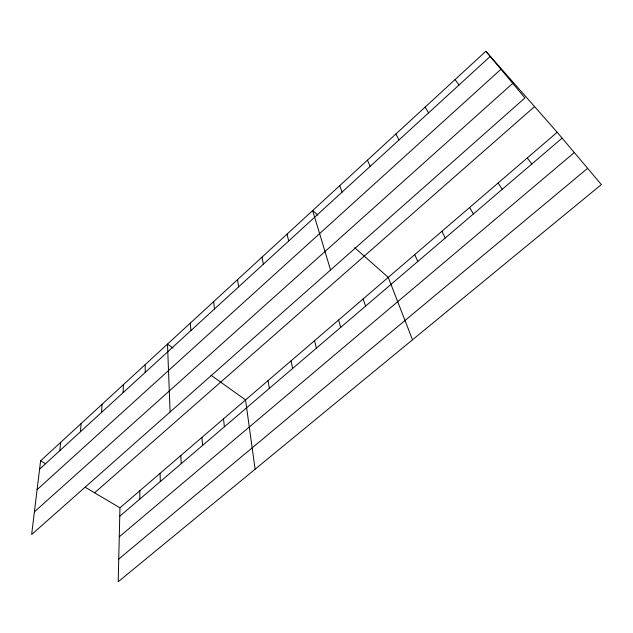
<?xml version="1.0" encoding="UTF-8"?>
<svg xmlns="http://www.w3.org/2000/svg" width="633" height="633" viewBox="0 0 633 633"><rect width="100%" height="100%" fill="white"/><g stroke="black" fill="none" stroke-linecap="round" stroke-linejoin="round"><path stroke-width="0.95" d="M139.822 499.065L139.83 490.741M123.158 392.618L123.34 384.706M557.182 132.273L119.953 507.816L118.213 581.743L601.35 184.567L557.182 132.273L485.843 51.257L40.607 460.816L31.65 534.521L524.931 97.933L485.843 51.257M101.581 412.384L101.984 404.352M80.47 431.722L81.087 423.58M59.811 450.641L60.633 442.396M39.586 469.164L490.187 56.44M37.102 489.649L500.932 69.282M34.404 511.844L512.73 83.358M94.61 492.798L534.568 106.589M119.756 516.219L562.12 138.121M119.273 536.808L574.305 152.545M118.743 559.066L587.622 168.315M40.607 460.816L45.671 463.823M85.344 487.315L119.953 507.816M172.983 348.023L167.492 344.099L170.095 411.988M211.026 375.242L245.549 399.937L255.115 469.203M317.829 215.133L312.655 210.56L330.553 269.974M354.678 247.693L388.258 277.365L412.502 339.818M527.281 157.957L531.807 164.026M455.072 79.552L458.98 85.028M498.108 183.008L502.246 189.299M425.107 107.119L428.596 112.856M469.646 207.458L473.405 213.946M395.91 133.974L399.004 139.964M441.874 231.322L445.268 237.992M414.75 254.616L417.804 261.469M367.457 160.149L370.163 166.376M339.715 185.675L342.057 192.115M363.136 298.942L365.565 306.119M338.576 320.037L340.704 327.364M314.554 340.673L316.405 348.134M287.026 234.139L288.711 240.983M291.053 360.857L292.636 368.453M261.999 257.156L263.383 264.183M268.052 380.607L269.381 388.33M237.549 279.651L238.641 286.844M213.661 301.625L214.476 308.975M223.512 418.864L224.359 426.808M201.943 437.395L202.56 445.442M190.319 323.099L190.865 330.608M180.809 455.546L181.212 463.688M160.109 473.326L160.307 481.563M145.171 364.624L145.226 372.41"/></g></svg>
